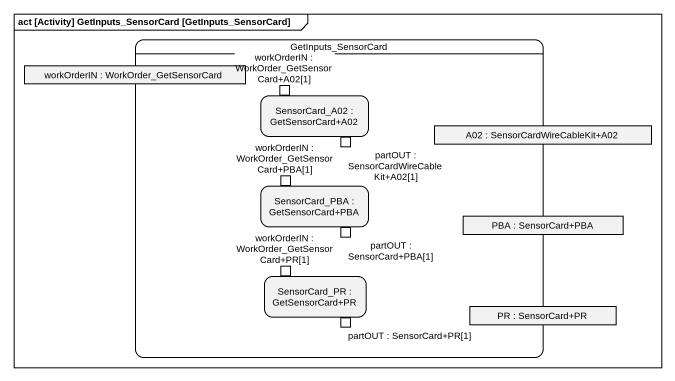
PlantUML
@startuml
mainframe act [Activity] GetInputs_SensorCard [GetInputs_SensorCard]
hide empty description
state GetInputs_SensorCard {
  state "workOrderIN : WorkOrder_GetSensorCard" as workOrderIN <<object>>
  state "SensorCard_A02 : GetSensorCard+A02" as SensorCard_A02 {
    state "workOrderIN : WorkOrder_GetSensorCard+A02[1]" as workOrderIN_WorkOrder <<inputPin>>
    state "partOUT : SensorCardWireCableKit+A02[1]" as partOUT_SensorCardWireCableK <<outputPin>>
  }
  state "A02 : SensorCardWireCableKit+A02" as A02 <<object>>
  state "SensorCard_PBA : GetSensorCard+PBA" as SensorCard_PBA {
    state "workOrderIN : WorkOrder_GetSensorCard+PBA[1]" as workOrderIN_WorkOrder_2 <<inputPin>>
    state "partOUT : SensorCard+PBA[1]" as partOUT_SensorCard_PBA_1 <<outputPin>>
  }
  state "PBA : SensorCard+PBA" as PBA <<object>>
  state "SensorCard_PR : GetSensorCard+PR" as SensorCard_PR {
    state "workOrderIN : WorkOrder_GetSensorCard+PR[1]" as workOrderIN_WorkOrder_3 <<inputPin>>
    state "partOUT : SensorCard+PR[1]" as partOUT_SensorCard_PR_1 <<outputPin>>
  }
  state "PR : SensorCard+PR" as PR <<object>>
}
@enduml
